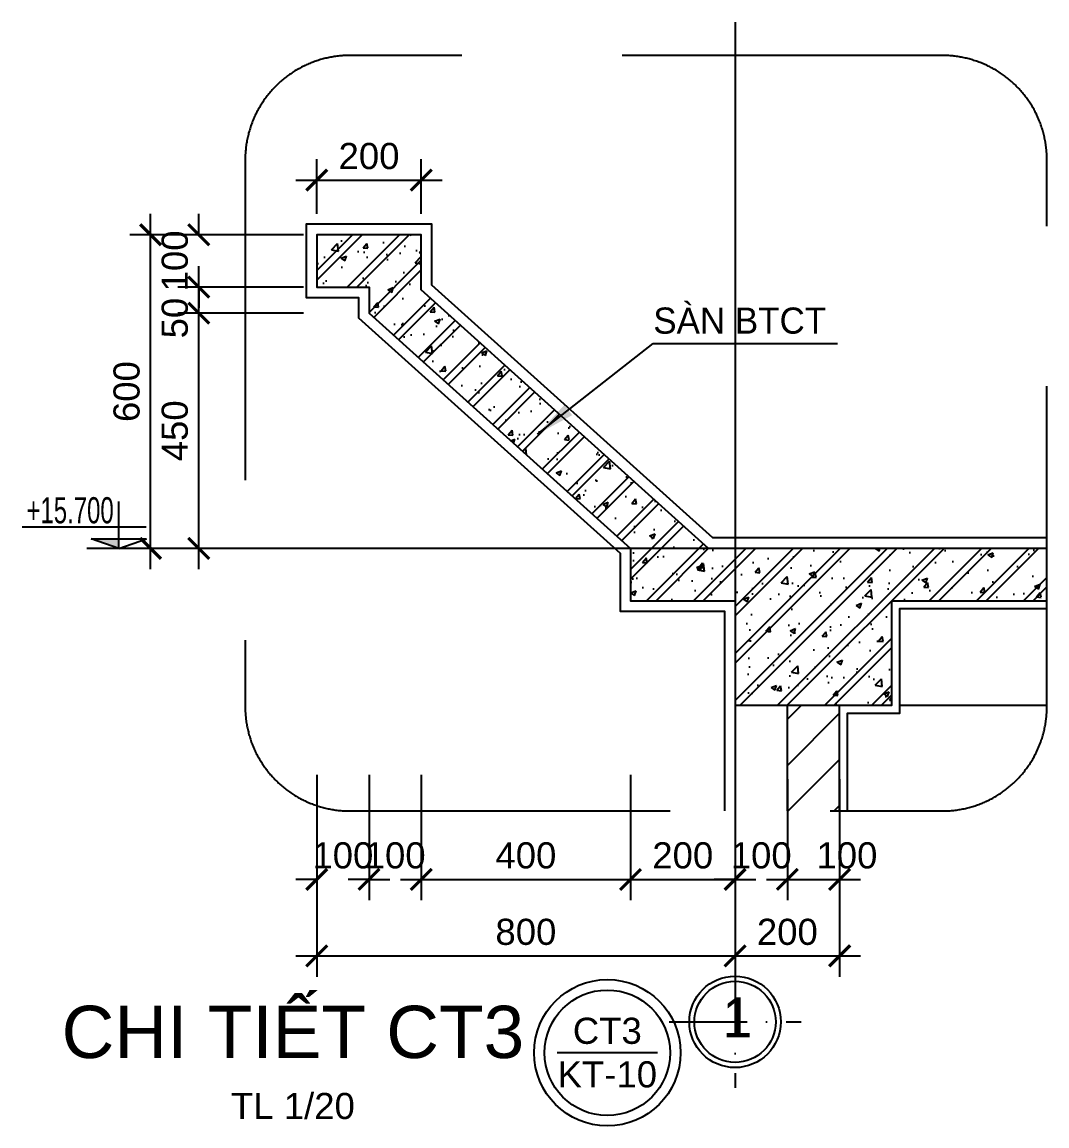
# Model space of a CAD drawing. Header units: inches. Extents: x 452443 to 881249, y 975131 to 1198310.
# Drawn here: x 707080 to 709040, y 1061929 to 1064041 of the extents above; entities that cross this region are included whole.
import ezdxf
from ezdxf.enums import TextEntityAlignment as Align

# ---------------------------------------------------------------- set-up
doc = ezdxf.new("R2010")
doc.units = ezdxf.units.IN
doc.header["$LTSCALE"] = 3.5
doc.header["$MEASUREMENT"] = 0
for name, pattern in [('ACAD_ISO10W100', [18, 12, -3, 0, -3]), ('CENTER', [2, 1.25, -0.25, 0.25, -0.25]), ('HIDDEN', [0.375, 0.25, -0.125])]:
    doc.linetypes.add(name, pattern=pattern)
for name, color, linetype in [('DOOR-84', 84, 'Continuous'), ('GHICHU', 40, 'Continuous'), ('hatch', 4, 'Continuous'), ('Mui ten', 9, 'Continuous'), ('Netcat', 5, 'Continuous'), ('Netthay_126', 126, 'Continuous'), ('NOI THAT', 42, 'Continuous'), ('phong', 2, 'Continuous'), ('text', 3, 'Continuous'), ('thuocdo', 3, 'Continuous'), ('Truc', 252, 'Continuous'), ('VISIONABLE-LINE126', 126, 'Continuous')]:
    doc.layers.add(name, color=color, linetype=linetype)
doc.styles.add('chu 1', font='VHELVEN0.TTF')
doc.styles.add('KICHTHUOC', font='VHELVCN0.TTF')
doc.styles.get("Standard").update_dxf_attribs({"font": 'times.ttf'})
doc.styles.add('STYLE5', font='VAVON_.TTF')
doc.dimstyles.new('MUITEN', dxfattribs={"dimtxt": 250, "dimasz": 150, "dimexe": 1.25, "dimexo": 1.5, "dimgap": 1.5, "dimtad": 1, "dimdec": 0, "dimlfac": 2, "dimrnd": 1.38778e-17, "dimtxsty": 'Standard', "dimcen": 1, "dimclrd": 8, "dimclre": 8, "dimclrt": 7, "dimaunit": 1, "dimazin": 0, "dimtfac": 1, "dimtdec": 0, "dimtmove": 0, "dimatfit": 3, "dimfxl": 1, "dimarcsym": 0})
doc.dimstyles.new('TL20...', dxfattribs={"dimscale": 20, "dimtxt": 2.5, "dimasz": 2, "dimexe": 2, "dimexo": 2, "dimgap": 1, "dimtad": 1, "dimdec": 0, "dimzin": 0, "dimdsep": 46, "dimtxsty": 'chu 1', "dimblk": 'ARCHTICK', "dimcen": 2, "dimdle": 2, "dimclrd": 256, "dimclre": 256, "dimclrt": 256, "dimadec": 1, "dimazin": 0, "dimtfac": 1, "dimtdec": 0, "dimtix": 1, "dimtofl": 0, "dimtmove": 0, "dimatfit": 3, "dimldrblk": 'ARCHTICK', "dimfxl": 10, "dimfxlon": 1, "dimtolj": 1, "dimtzin": 0, "dimlwd": -1, "dimarcsym": 0})

# ---------------------------------------------------------------- blocks, each defined once
blk = doc.blocks.new('truc tron')
at = {"layer": 'DOOR-84', "linetype": 'ACAD_ISO10W100', "ltscale": 20}
for p, q in [((0, -710), (0, 710)), ((710, 0), (-710, 0))]:
    blk.add_line(p, q, dxfattribs=at)
at = {"layer": 'DOOR-84', "linetype": 'Continuous'}
blk.add_circle((0, 0), 492, dxfattribs=at)
at = {"layer": 'NOI THAT', "linetype": 'Continuous'}
blk.add_circle((0, 0), 437, dxfattribs=at)
blk = doc.blocks.new('CD')
at = {"ltscale": 50}
blk.add_hatch(color=256, dxfattribs=at).paths.add_polyline_path([(0, 69.3), (0, 0), (196.9, 69.3)])
for p, q in [((0, 0), (0, 334.6)), ((-196.1, 152.2), (687.5, 152.2)), ((-226.8, 0), (226.8, 0)), ((0, 0), (-196.9, 69.3)), ((196.9, 69.3), (-196.9, 69.3)), ((0, 0), (196.9, 69.3))]:
    blk.add_line(p, q, dxfattribs=at)
at = {"layer": 'text', "style": 'KICHTHUOC', "width": 0.8}
blk.add_attdef('%%P0.000', (16.8, 178.7), '', height=150, dxfattribs=at)
blk = doc.blocks.new('_ArchTick')
at = {"color": 0, "linetype": 'ByBlock', "const_width": 0.15}
blk.add_lwpolyline([(-0.5, -0.5), (0.5, 0.5)], dxfattribs=at)
blk = doc.blocks.new('*D2782')
at = {"layer": 'DEFPOINTS', "color": 0}
for p in [(707643.8, 1063533.8), (707743.8, 1063533.8), (707743.8, 1062400.6)]:
    blk.add_point(p, dxfattribs=at)
at = {"layer": 'thuocdo', "lineweight": -2}
for p, q in [((707643.8, 1062600.6), (707643.8, 1062360.6)), ((707743.8, 1062600.6), (707743.8, 1062360.6))]:
    blk.add_line(p, q, dxfattribs=at)
at = {"layer": 'thuocdo'}
for p, q in [((707643.8, 1062400.6), (707603.8, 1062400.6)), ((707743.8, 1062400.6), (707783.8, 1062400.6))]:
    blk.add_line(p, q, dxfattribs=at)
at = {"layer": 'thuocdo', "xscale": 40, "yscale": 40, "zscale": 40}
blk.add_blockref('_ArchTick', (707643.8, 1062400.6), dxfattribs=at)
at = {"layer": 'thuocdo', "xscale": 40, "yscale": 40, "zscale": 40, "rotation": 180}
blk.add_blockref('_ArchTick', (707743.8, 1062400.6), dxfattribs=at)
at = {"layer": 'thuocdo', "insert": (707693.8, 1062446.3), "char_height": 50, "attachment_point": 5, "style": 'chu 1'}
blk.add_mtext('\\A1;100', dxfattribs=at)
blk = doc.blocks.new('*D2783')
at = {"layer": 'DEFPOINTS', "color": 0}
for p in [(707843.8, 1063578.3), (707743.8, 1063533.8), (707843.8, 1062400.6)]:
    blk.add_point(p, dxfattribs=at)
at = {"layer": 'thuocdo', "lineweight": -2}
for p, q in [((707743.8, 1062600.6), (707743.8, 1062360.6)), ((707843.8, 1062600.6), (707843.8, 1062360.6))]:
    blk.add_line(p, q, dxfattribs=at)
at = {"layer": 'thuocdo'}
for p, q in [((707743.8, 1062400.6), (707703.8, 1062400.6)), ((707843.8, 1062400.6), (707883.8, 1062400.6))]:
    blk.add_line(p, q, dxfattribs=at)
at = {"layer": 'thuocdo', "xscale": 40, "yscale": 40, "zscale": 40}
blk.add_blockref('_ArchTick', (707743.8, 1062400.6), dxfattribs=at)
at = {"layer": 'thuocdo', "xscale": 40, "yscale": 40, "zscale": 40, "rotation": 180}
blk.add_blockref('_ArchTick', (707843.8, 1062400.6), dxfattribs=at)
at = {"layer": 'thuocdo', "insert": (707793.8, 1062446.3), "char_height": 50, "attachment_point": 5, "style": 'chu 1'}
blk.add_mtext('\\A1;100', dxfattribs=at)
blk = doc.blocks.new('*D2784')
at = {"layer": 'DEFPOINTS', "color": 0}
for p in [(707843.8, 1063578.3), (708243.8, 1062983.8), (708243.8, 1062400.6)]:
    blk.add_point(p, dxfattribs=at)
at = {"layer": 'thuocdo', "lineweight": -2}
for p, q in [((707843.8, 1062600.6), (707843.8, 1062360.6)), ((708243.8, 1062600.6), (708243.8, 1062360.6))]:
    blk.add_line(p, q, dxfattribs=at)
at = {"layer": 'thuocdo'}
blk.add_line((707803.8, 1062400.6), (708283.8, 1062400.6), dxfattribs=at)
at = {"layer": 'thuocdo', "xscale": 40, "yscale": 40, "zscale": 40, "rotation": 180}
blk.add_blockref('_ArchTick', (707843.8, 1062400.6), dxfattribs=at)
at = {"layer": 'thuocdo', "xscale": 40, "yscale": 40, "zscale": 40}
blk.add_blockref('_ArchTick', (708243.8, 1062400.6), dxfattribs=at)
at = {"layer": 'thuocdo', "insert": (708043.8, 1062446.3), "char_height": 50, "attachment_point": 5, "style": 'chu 1'}
blk.add_mtext('\\A1;400', dxfattribs=at)
blk = doc.blocks.new('*D2785')
at = {"layer": 'DEFPOINTS', "color": 0}
for p in [(708443.8, 1062996.6), (708243.8, 1062983.8), (708443.8, 1062400.6)]:
    blk.add_point(p, dxfattribs=at)
at = {"layer": 'thuocdo', "lineweight": -2}
for p, q in [((708243.8, 1062600.6), (708243.8, 1062360.6)), ((708443.8, 1062600.6), (708443.8, 1062360.6))]:
    blk.add_line(p, q, dxfattribs=at)
at = {"layer": 'thuocdo'}
blk.add_line((708203.8, 1062400.6), (708483.8, 1062400.6), dxfattribs=at)
at = {"layer": 'thuocdo', "xscale": 40, "yscale": 40, "zscale": 40, "rotation": 180}
blk.add_blockref('_ArchTick', (708243.8, 1062400.6), dxfattribs=at)
at = {"layer": 'thuocdo', "xscale": 40, "yscale": 40, "zscale": 40}
blk.add_blockref('_ArchTick', (708443.8, 1062400.6), dxfattribs=at)
at = {"layer": 'thuocdo', "insert": (708343.8, 1062446.3), "char_height": 50, "attachment_point": 5, "style": 'chu 1'}
blk.add_mtext('\\A1;200', dxfattribs=at)
blk = doc.blocks.new('*D2786')
at = {"layer": 'DEFPOINTS', "color": 0}
for p in [(708543.8, 1062632.6), (708643.8, 1062632.6), (708643.8, 1062400.6)]:
    blk.add_point(p, dxfattribs=at)
at = {"layer": 'thuocdo', "lineweight": -2}
for p, q in [((708543.8, 1062592.6), (708543.8, 1062360.6)), ((708643.8, 1062592.6), (708643.8, 1062360.6))]:
    blk.add_line(p, q, dxfattribs=at)
at = {"layer": 'thuocdo'}
blk.add_line((708503.8, 1062400.6), (708683.8, 1062400.6), dxfattribs=at)
at = {"layer": 'thuocdo', "xscale": 40, "yscale": 40, "zscale": 40, "rotation": 180}
blk.add_blockref('_ArchTick', (708543.8, 1062400.6), dxfattribs=at)
at = {"layer": 'thuocdo', "xscale": 40, "yscale": 40, "zscale": 40}
blk.add_blockref('_ArchTick', (708643.8, 1062400.6), dxfattribs=at)
at = {"layer": 'thuocdo', "insert": (708657.7, 1062446.3), "char_height": 50, "attachment_point": 5, "style": 'chu 1'}
blk.add_mtext('\\A1;100', dxfattribs=at)
blk = doc.blocks.new('*D2787')
at = {"layer": 'DEFPOINTS', "color": 0}
for p in [(707643.8, 1062514.4), (708443.8, 1062400.6), (708443.8, 1062254.4)]:
    blk.add_point(p, dxfattribs=at)
at = {"layer": 'thuocdo', "lineweight": -2}
for p, q in [((707643.8, 1062454.4), (707643.8, 1062214.4)), ((708443.8, 1062360.6), (708443.8, 1062214.4))]:
    blk.add_line(p, q, dxfattribs=at)
at = {"layer": 'thuocdo'}
blk.add_line((707603.8, 1062254.4), (708483.8, 1062254.4), dxfattribs=at)
at = {"layer": 'thuocdo', "xscale": 40, "yscale": 40, "zscale": 40, "rotation": 180}
blk.add_blockref('_ArchTick', (707643.8, 1062254.4), dxfattribs=at)
at = {"layer": 'thuocdo', "xscale": 40, "yscale": 40, "zscale": 40}
blk.add_blockref('_ArchTick', (708443.8, 1062254.4), dxfattribs=at)
at = {"layer": 'thuocdo', "insert": (708043.8, 1062300), "char_height": 50, "attachment_point": 5, "style": 'chu 1'}
blk.add_mtext('\\A1;800', dxfattribs=at)
blk = doc.blocks.new('*D2788')
at = {"layer": 'DEFPOINTS', "color": 0}
for p in [(708643.8, 1062508.4), (708443.8, 1062400.6), (708643.8, 1062254.4)]:
    blk.add_point(p, dxfattribs=at)
at = {"layer": 'thuocdo', "lineweight": -2}
for p, q in [((708643.8, 1062454.4), (708643.8, 1062214.4)), ((708443.8, 1062360.6), (708443.8, 1062214.4))]:
    blk.add_line(p, q, dxfattribs=at)
at = {"layer": 'thuocdo'}
blk.add_line((708403.8, 1062254.4), (708683.8, 1062254.4), dxfattribs=at)
at = {"layer": 'thuocdo', "xscale": 40, "yscale": 40, "zscale": 40, "rotation": 180}
blk.add_blockref('_ArchTick', (708443.8, 1062254.4), dxfattribs=at)
at = {"layer": 'thuocdo', "xscale": 40, "yscale": 40, "zscale": 40}
blk.add_blockref('_ArchTick', (708643.8, 1062254.4), dxfattribs=at)
at = {"layer": 'thuocdo', "insert": (708543.8, 1062300), "char_height": 50, "attachment_point": 5, "style": 'chu 1'}
blk.add_mtext('\\A1;200', dxfattribs=at)
blk = doc.blocks.new('*D2789')
at = {"layer": 'DEFPOINTS', "color": 0}
for p in [(707418.3, 1063483.8), (707743.8, 1063483.8), (708493.8, 1063033.8)]:
    blk.add_point(p, dxfattribs=at)
at = {"layer": 'thuocdo'}
blk.add_line((707418.3, 1062993.8), (707418.3, 1063523.8), dxfattribs=at)
at = {"layer": 'thuocdo', "lineweight": -2}
for p, q in [((707618.3, 1063483.8), (707378.3, 1063483.8)), ((707618.3, 1063033.8), (707378.3, 1063033.8))]:
    blk.add_line(p, q, dxfattribs=at)
at = {"layer": 'thuocdo', "xscale": 40, "yscale": 40, "zscale": 40}
for p, rotation in [((707418.3, 1063483.8), 90), ((707418.3, 1063033.8), 270)]:
    blk.add_blockref('_ArchTick', p, dxfattribs=dict(at, rotation=rotation))
at = {"layer": 'thuocdo', "insert": (707372.6, 1063258.8), "char_height": 50, "attachment_point": 5, "rotation": 90, "style": 'chu 1'}
blk.add_mtext('\\A1;450', dxfattribs=at)
blk = doc.blocks.new('*D2790')
at = {"layer": 'DEFPOINTS', "color": 0}
for p in [(707418.3, 1063533.8), (707717.5, 1063533.8), (707743.8, 1063483.8)]:
    blk.add_point(p, dxfattribs=at)
at = {"layer": 'thuocdo'}
blk.add_line((707418.3, 1063443.8), (707418.3, 1063573.8), dxfattribs=at)
at = {"layer": 'thuocdo', "lineweight": -2}
for p, q in [((707618.3, 1063533.8), (707378.3, 1063533.8)), ((707618.3, 1063483.8), (707378.3, 1063483.8))]:
    blk.add_line(p, q, dxfattribs=at)
at = {"layer": 'thuocdo', "xscale": 40, "yscale": 40, "zscale": 40}
for p, rotation in [((707418.3, 1063533.8), 90), ((707418.3, 1063483.8), 270)]:
    blk.add_blockref('_ArchTick', p, dxfattribs=dict(at, rotation=rotation))
at = {"layer": 'thuocdo', "insert": (707372.6, 1063474.4), "char_height": 50, "attachment_point": 5, "rotation": 90, "style": 'chu 1'}
blk.add_mtext('\\A1;50', dxfattribs=at)
blk = doc.blocks.new('*D2791')
at = {"layer": 'DEFPOINTS', "color": 0}
for p in [(707418.3, 1063633.8), (707717.5, 1063633.8), (707717.5, 1063533.8)]:
    blk.add_point(p, dxfattribs=at)
at = {"layer": 'thuocdo'}
for p, q in [((707418.3, 1063633.8), (707418.3, 1063673.8)), ((707418.3, 1063533.8), (707418.3, 1063493.8))]:
    blk.add_line(p, q, dxfattribs=at)
at = {"layer": 'thuocdo', "lineweight": -2}
for p, q in [((707618.3, 1063633.8), (707378.3, 1063633.8)), ((707618.3, 1063533.8), (707378.3, 1063533.8))]:
    blk.add_line(p, q, dxfattribs=at)
at = {"layer": 'thuocdo', "xscale": 40, "yscale": 40, "zscale": 40}
for p, rotation in [((707418.3, 1063633.8), 270), ((707418.3, 1063533.8), 90)]:
    blk.add_blockref('_ArchTick', p, dxfattribs=dict(at, rotation=rotation))
at = {"layer": 'thuocdo', "insert": (707372.6, 1063583.8), "char_height": 50, "attachment_point": 5, "rotation": 90, "style": 'chu 1'}
blk.add_mtext('\\A1;100', dxfattribs=at)
blk = doc.blocks.new('*D2792')
at = {"layer": 'DEFPOINTS', "color": 0}
for p in [(707843.8, 1063738.4), (707643.8, 1063633.8), (707843.8, 1063633.8)]:
    blk.add_point(p, dxfattribs=at)
at = {"layer": 'thuocdo', "lineweight": -2}
for p, q in [((707643.8, 1063673.8), (707643.8, 1063778.4)), ((707843.8, 1063673.8), (707843.8, 1063778.4))]:
    blk.add_line(p, q, dxfattribs=at)
at = {"layer": 'thuocdo'}
blk.add_line((707603.8, 1063738.4), (707883.8, 1063738.4), dxfattribs=at)
at = {"layer": 'thuocdo', "xscale": 40, "yscale": 40, "zscale": 40, "rotation": 180}
blk.add_blockref('_ArchTick', (707643.8, 1063738.4), dxfattribs=at)
at = {"layer": 'thuocdo', "xscale": 40, "yscale": 40, "zscale": 40}
blk.add_blockref('_ArchTick', (707843.8, 1063738.4), dxfattribs=at)
at = {"layer": 'thuocdo', "insert": (707743.8, 1063784.1), "char_height": 50, "attachment_point": 5, "style": 'chu 1'}
blk.add_mtext('\\A1;200', dxfattribs=at)
blk = doc.blocks.new('*D2793')
at = {"layer": 'DEFPOINTS', "color": 0}
for p in [(707326.1, 1063633.8), (707572.8, 1063633.8), (707572.8, 1063033.8)]:
    blk.add_point(p, dxfattribs=at)
at = {"layer": 'thuocdo'}
blk.add_line((707326.1, 1062993.8), (707326.1, 1063673.8), dxfattribs=at)
at = {"layer": 'thuocdo', "lineweight": -2}
for p, q in [((707526.1, 1063633.8), (707286.1, 1063633.8)), ((707526.1, 1063033.8), (707286.1, 1063033.8))]:
    blk.add_line(p, q, dxfattribs=at)
at = {"layer": 'thuocdo', "xscale": 40, "yscale": 40, "zscale": 40}
for p, rotation in [((707326.1, 1063633.8), 90), ((707326.1, 1063033.8), 270)]:
    blk.add_blockref('_ArchTick', p, dxfattribs=dict(at, rotation=rotation))
at = {"layer": 'thuocdo', "insert": (707280.4, 1063333.8), "char_height": 50, "attachment_point": 5, "rotation": 90, "style": 'chu 1'}
blk.add_mtext('\\A1;600', dxfattribs=at)
blk = doc.blocks.new('*D2941')
at = {"layer": 'DEFPOINTS', "color": 0}
for p in [(708443.8, 1062541.9), (708543.8, 1062555.9), (708543.8, 1062400.6)]:
    blk.add_point(p, dxfattribs=at)
at = {"layer": 'thuocdo', "lineweight": -2}
for p, q in [((708443.8, 1062501.9), (708443.8, 1062360.6)), ((708543.8, 1062515.9), (708543.8, 1062360.6))]:
    blk.add_line(p, q, dxfattribs=at)
at = {"layer": 'thuocdo'}
for p, q in [((708443.8, 1062400.6), (708403.8, 1062400.6)), ((708543.8, 1062400.6), (708583.8, 1062400.6))]:
    blk.add_line(p, q, dxfattribs=at)
at = {"layer": 'thuocdo', "xscale": 40, "yscale": 40, "zscale": 40}
blk.add_blockref('_ArchTick', (708443.8, 1062400.6), dxfattribs=at)
at = {"layer": 'thuocdo', "xscale": 40, "yscale": 40, "zscale": 40, "rotation": 180}
blk.add_blockref('_ArchTick', (708543.8, 1062400.6), dxfattribs=at)
at = {"layer": 'thuocdo', "insert": (708493.8, 1062446.3), "char_height": 50, "attachment_point": 5, "style": 'chu 1'}
blk.add_mtext('\\A1;100', dxfattribs=at)

msp = doc.modelspace()

# ---------------------------------------------------------------- hatches: boundary and pattern name
at = {"layer": 'hatch'}
h = msp.add_hatch(dxfattribs=at)
h.set_pattern_fill('BT-01', color=256, scale=15, pattern_type=2)
h.set_pattern_definition([(50, (745290.07, 1082080.29), (107.58903, -9.41282), [11.25, -123.75]), (355, (745290.07, 1082080.29), (-20.8127, 112.82882), [9, -99]), (100.4514, (745299.03, 1082079.5), (86.7764, 103.41593), [9.56103, -105.17132]), (46.1842, (745290.07, 1082110.29), (160.08616, -24.82785), [16.875, -185.625]), (96.6356, (745303.41, 1082108.22), (140.1994, 146.1177), [14.34154, -157.75695]), (351.1842, (745290.07, 1082110.29), (140.1993, 146.1178), [13.5, -148.5]), (21, (745305.07, 1082102.79), (89.53606, -60.39283), [11.25, -123.75]), (326, (745305.07, 1082102.79), (36.4973, 108.7725), [9, -99]), (71.4514, (745312.53, 1082097.75), (126.0334, 48.37957), [9.56103, -105.17132]), (37.5, (745290.07, 1082080.286), (1.82398, 49.934078), [0, -97.8, 0, -100.5, 0, -99.375]), (7.5, (745290.07, 1082080.286), (39.46043, 59.16176), [0, -57.3, 0, -95.55, 0, -37.875]), (327.5, (745256.62, 1082080.286), (80.073365, -3.38323), [0, -37.5, 0, -117, 0, -155.25]), (317.5, (745241.62, 1082080.286), (87.47793, 15.01575), [0, -48.75, 0, -77.7, 0, -110.25]), (45, (745290.07, 1082080.286), (-45.07806, 45.07806), []), (45, (745290.07, 1082098.66), (-45.07806, 45.07806), [])])
h.paths.add_polyline_path([(708743.8, 1062933.8), (709040.2, 1062933.8), (709040.2, 1063033.8), (708443.8, 1063033.8), (708393.3, 1063033.8), (707843.8, 1063528.3), (707843.8, 1063633.8), (707643.8, 1063633.8), (707643.8, 1063533.8), (707743.8, 1063533.8), (707743.8, 1063483.8), (708243.8, 1063033.8), (708243.8, 1062933.8), (708443.8, 1062933.8), (708443.8, 1062733.8), (708743.8, 1062733.8)])
h = msp.add_hatch(dxfattribs=at)
h.set_pattern_fill('ANSI31', color=256, scale=500)
h.set_pattern_definition([(45, (691733.41, 928516.73), (-44.194174, 44.194174), [])])
h.paths.add_polyline_path([(708643.8, 1062733.8), (708543.8, 1062733.8), (708543.8, 1062531.5), (708643.8, 1062531.5)])

# ---------------------------------------------------------------- linework, layer by layer
at = {"linetype": 'HIDDEN', "ltscale": 700}
msp.add_lwpolyline([(707707, 1062531.5), (708840.2, 1062531.5, 0.414214), (709040.2, 1062731.5), (709040.2, 1063776.8, 0.414214), (708840.2, 1063976.8), (707707, 1063976.8, 0.414214), (707507, 1063776.8), (707507, 1062731.5, 0.414214)], format="xyb", close=True, dxfattribs=at)
for radius in [140, 120]:
    msp.add_circle((708199.5, 1062069), radius)
at = {"layer": 'Mui ten'}
msp.add_line((708295.5, 1062069), (708103.5, 1062069), dxfattribs=at)
at = {"layer": 'Netcat'}
for points in [[(709040.2, 1063033.8), (708443.8, 1063033.8), (708393.3, 1063033.8), (707843.8, 1063528.3), (707843.8, 1063633.8), (707643.8, 1063633.8), (707643.8, 1063533.8), (707743.8, 1063533.8), (707743.8, 1063483.8), (708243.8, 1063033.8), (708243.8, 1062933.8), (708443.8, 1062933.8), (708443.8, 1062733.8), (708743.8, 1062733.8), (708743.8, 1062933.8), (709040.2, 1062933.8)], [(708543.8, 1062531.5), (708543.8, 1062733.8)], [(708643.8, 1062531.5), (708643.8, 1062733.8)]]:
    msp.add_lwpolyline(points, dxfattribs=at)
at = {"layer": 'Netthay_126'}
msp.add_lwpolyline([(708758.8, 1062733.8), (709040.2, 1062733.8)], dxfattribs=at)
at = {"layer": 'NOI THAT'}
for points in [[(709040.2, 1063053.8), (708443.8, 1063053.8), (708401, 1063053.8), (707863.8, 1063537.2), (707863.8, 1063653.8), (707623.8, 1063653.8), (707623.8, 1063513.8), (707723.8, 1063513.8), (707723.8, 1063474.9), (708223.8, 1063024.9), (708223.8, 1062913.8), (708423.8, 1062913.8), (708423.8, 1062713.8), (708423.8, 1062713.8), (708423.8, 1062531.5)], [(708658.8, 1062531.5), (708658.8, 1062718.8), (708758.8, 1062718.8), (708758.8, 1062918.8), (709040.2, 1062918.8)]]:
    msp.add_lwpolyline(points, dxfattribs=at)
at = {"layer": 'Truc', "linetype": 'CENTER', "ltscale": 600}
for points in [[(708443.8, 1064040.6), (708443.8, 1062254.4)], [(708996.4, 1063033.8), (707326.1, 1063033.8)]]:
    msp.add_lwpolyline(points, dxfattribs=at)

# ---------------------------------------------------------------- block references
at = {"layer": 'GHICHU', "ltscale": 10}
ref = msp.add_blockref('CD', (707265.2, 1063033.8), dxfattribs=dict(at, xscale=-0.2688000000780448, yscale=0.2687999998452142, zscale=0.2688000000000001))
ref.add_attrib('%%P0.000', '+15.700', (707088.7, 1063081.8), dxfattribs={"layer": 'text', "height": 50, "style": 'KICHTHUOC', "width": 0.8})
at = {"layer": 'VISIONABLE-LINE126', "linetype": 'Continuous', "xscale": 0.1777248000726104, "yscale": 0.1777247999561951, "zscale": 0.1777248000027612, "rotation": 180}
msp.add_blockref('truc tron', (708443.8, 1062128.1), dxfattribs=at)

# ---------------------------------------------------------------- texts
at = {"style": 'chu 1'}
for s, insert, char_height, width, attachment_point in [('{\\fVNI Helve|b0|i0|c0|p2;SAØN BTCT}', (708287.4, 1063443.9), 50, 713.405, 7), ('CHI TIEÁT CT3\\P{\\H0.5x;TL 1/20 }', (707598.3, 1062050.2), 100, 1181.252, 5), ('CT3\\PKT-10', (708199.5, 1062069), 50, 129.508, 5)]:
    msp.add_mtext(s, dxfattribs=dict(at, insert=insert, char_height=char_height, width=width, attachment_point=attachment_point))
at = {"layer": 'text', "linetype": 'Continuous', "style": 'STYLE5'}
msp.add_text('1', height=76.5, dxfattribs=at).set_placement((708448.2, 1062098.8), align=Align.CENTER)

# ---------------------------------------------------------------- dimensions: what is measured, and where the dimension line sits
at = {"layer": 'thuocdo'}
for base, p1, p2, picture, middle in [((707843.8, 1063738.4), (707643.8, 1063633.8), (707843.8, 1063633.8), '*D2792', (707743.8, 1063784.1)), ((707743.8, 1062400.6), (707643.8, 1063533.8), (707743.8, 1063533.8), '*D2782', (707693.8, 1062446.3)), ((708443.8, 1062254.4), (707643.8, 1062514.4), (708443.8, 1062400.6), '*D2787', (708043.8, 1062300))]:
    dim = msp.add_linear_dim(base=base, p1=p1, p2=p2, dimstyle='TL20...', dxfattribs=at)
    dim.commit()
    dim.dimension.update_dxf_attribs({"geometry": picture, "text_midpoint": middle})
for base, p1, p2, picture, middle in [((707326.1, 1063633.8), (707572.8, 1063033.8), (707572.8, 1063633.8), '*D2793', (707280.4, 1063333.8)), ((707418.3, 1063633.8), (707717.5, 1063533.8), (707717.5, 1063633.8), '*D2791', (707372.6, 1063583.8)), ((707418.3, 1063483.8), (708493.8, 1063033.8), (707743.8, 1063483.8), '*D2789', (707372.6, 1063258.8))]:
    dim = msp.add_linear_dim(base=base, p1=p1, p2=p2, angle=90, dimstyle='TL20...', override={"dimtmove": 1}, dxfattribs=at)
    dim.commit()
    dim.dimension.update_dxf_attribs({"geometry": picture, "text_midpoint": middle})
for base, p1, p2, picture, middle in [((707843.8, 1062400.6), (707743.8, 1063533.8), (707843.8, 1063578.3), '*D2783', (707793.8, 1062446.3)), ((708243.8, 1062400.6), (707843.8, 1063578.3), (708243.8, 1062983.8), '*D2784', (708043.8, 1062446.3)), ((708443.8, 1062400.6), (708243.8, 1062983.8), (708443.8, 1062996.6), '*D2785', (708343.8, 1062446.3)), ((708543.8, 1062400.6), (708443.8, 1062541.9), (708543.8, 1062555.9), '*D2941', (708493.8, 1062446.3)), ((708643.8, 1062254.4), (708443.8, 1062400.6), (708643.8, 1062508.4), '*D2788', (708543.8, 1062300))]:
    dim = msp.add_linear_dim(base=base, p1=p1, p2=p2, dimstyle='TL20...', override={"dimtmove": 1}, dxfattribs=at)
    dim.commit()
    dim.dimension.update_dxf_attribs({"geometry": picture, "text_midpoint": middle})
dim = msp.add_linear_dim(base=(707418.3, 1063533.8), p1=(707743.8, 1063483.8), p2=(707717.5, 1063533.8), angle=90, dimstyle='TL20...', override={"dimtmove": 1}, dxfattribs=at)
dim.commit()
dim.dimension.update_dxf_attribs({"geometry": '*D2790', "text_midpoint": (707418.3, 1063474.4), "dimtype": 160})
dim = msp.add_linear_dim(base=(708643.8, 1062400.6), p1=(708543.8, 1062632.6), p2=(708643.8, 1062632.6), dimstyle='TL20...', override={"dimtmove": 1}, dxfattribs=at)
dim.commit()
dim.dimension.update_dxf_attribs({"geometry": '*D2786', "text_midpoint": (708657.7, 1062400.6), "dimtype": 160})

# ---------------------------------------------------------------- leaders
at = {"layer": 'phong', "linetype": 'Continuous', "ltscale": 0.3}
msp.add_leader([(708065.7, 1063252.2), (708287.4, 1063425.5), (708639.6, 1063426.1)], dimstyle='MUITEN', override={"dimasz": 75}, dxfattribs=at)

doc.saveas('drawing.dxf')
